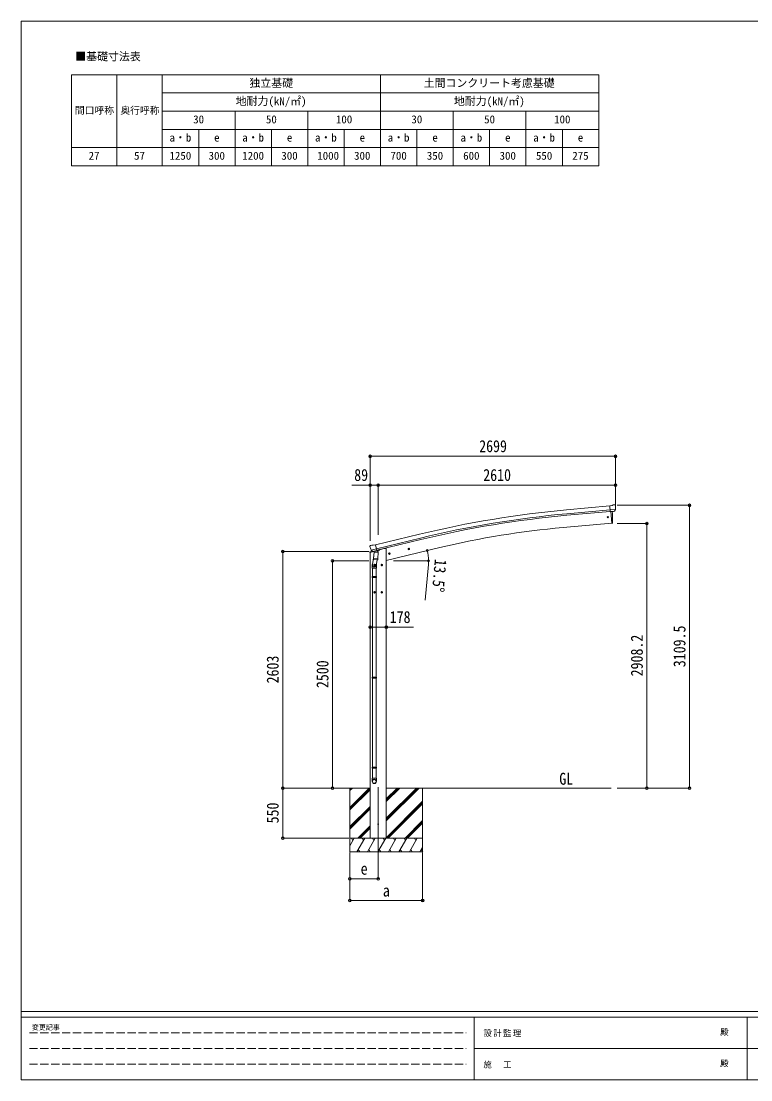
# Model space of a CAD drawing. Units: millimetres at full size, sheet at 1:30. Extents: x -8385 to 8479, y -5853 to 5787.
# Drawn here: x -8385 to -360, y -5853 to 5787 of the extents above; entities that cross this region are included whole.
import ezdxf
from ezdxf.enums import TextEntityAlignment as Align

# ---------------------------------------------------------------- set-up
doc = ezdxf.new("R2010")
doc.units = ezdxf.units.MM
doc.header["$LTSCALE"] = 30
doc.header["$PDMODE"] = 32
doc.header["$PDSIZE"] = 30
doc.linetypes.add('DASHED3', pattern=[4, 3, -1])
for name, color, linetype, lineweight in [('0-0_0', 7, 'Continuous', 9), ('0-1_本体', 4, 'Continuous', 9), ('0-2_部品', 7, 'Continuous', 9), ('0-8_PARTS2', 2, 'Continuous', 9), ('0-A_寸法', 6, 'Continuous', 9), ('0-F_PARTS1', 7, 'Continuous', 18), ('F-0_240', 7, 'Continuous', 9)]:
    doc.layers.add(name, color=color, linetype=linetype, lineweight=lineweight)
doc.styles.add('ＭＳ ゴシック', font='')
doc.styles.get('ＭＳ ゴシック').set_extended_font_data('MS Gothic')

msp = doc.modelspace()

# ---------------------------------------------------------------- linework, layer by layer
at = {"layer": '0-0_0', "color": 6}
for p, q in [((-1034.08, -2645.47), (-1034.08, 464.03)), ((-1503.09, 262.73), (-1503.09, -2645.47))]:
    msp.add_line(p, q, dxfattribs=at)
at = {"layer": '0-0_0'}
for p, q in [((-5143.76, -2645.47), (-4547.42, -2645.47)), ((-4769.67, -2645.47), (-4769.67, -3345.47)), ((-4769.67, -2856.7), (-4558.44, -2645.47)), ((-4769.67, -2672.85), (-4742.29, -2645.47)), ((-4769.67, -2658.71), (-4756.44, -2645.47)), ((-4769.67, -2870.84), (-4547.42, -2648.59)), ((-4769.67, -2884.98), (-4547.42, -2662.74)), ((-4369.42, -2645.47), (-1897.19, -2645.47)), ((-4369.42, -3005.23), (-4009.66, -2645.47)), ((-4369.42, -2976.95), (-4037.94, -2645.47)), ((-4369.42, -2991.09), (-4023.8, -2645.47)), ((-4369.42, -2793.1), (-4221.79, -2645.47)), ((-4369.42, -2778.96), (-4235.94, -2645.47)), ((-4369.42, -2764.82), (-4250.08, -2645.47)), ((-3969.67, -2645.47), (-3969.67, -3345.47)), ((-4375.82, -3195.47), (-3969.67, -2789.33)), ((-4769.67, -3068.83), (-4547.42, -2846.58)), ((-4769.67, -3082.97), (-4547.42, -2860.73)), ((-4769.67, -3097.12), (-4547.42, -2874.87)), ((-4361.67, -3195.47), (-3969.67, -2803.48)), ((-4347.53, -3195.47), (-3969.67, -2817.62)), ((-4163.68, -3195.47), (-3969.67, -3001.46)), ((-4149.54, -3195.47), (-3969.67, -3015.61)), ((-4684.18, -3195.47), (-4547.42, -3058.71)), ((-4670.04, -3195.47), (-4547.42, -3072.86)), ((-4655.9, -3195.47), (-4547.42, -3087)), ((-4135.4, -3195.47), (-3969.67, -3029.75)), ((-3969.67, -3195.47), (-4769.67, -3195.47)), ((-4769.67, -3279.3), (-4721.27, -3195.47)), ((-4736.28, -3221.45), (-4751.28, -3195.47)), ((-4692.41, -3345.47), (-4605.81, -3195.47)), ((-4620.81, -3221.45), (-4635.81, -3195.47)), ((-4576.94, -3345.47), (-4490.34, -3195.47)), ((-4505.34, -3221.45), (-4520.34, -3195.47)), ((-4461.47, -3345.47), (-4374.87, -3195.47)), ((-4389.87, -3221.45), (-4404.87, -3195.47)), ((-4346, -3345.47), (-4259.4, -3195.47)), ((-4274.4, -3221.45), (-4289.4, -3195.47)), ((-4230.53, -3345.47), (-4143.93, -3195.47)), ((-4173.93, -3195.47), (-4158.93, -3221.45)), ((-4115.06, -3345.47), (-4028.45, -3195.47)), ((-4043.46, -3221.45), (-4058.46, -3195.47)), ((-4769.67, -3345.47), (-3969.67, -3345.47)), ((-4677.41, -3319.49), (-4662.41, -3345.47)), ((-4561.94, -3319.49), (-4546.94, -3345.47)), ((-4446.47, -3319.49), (-4431.47, -3345.47)), ((-4331, -3319.49), (-4316, -3345.47)), ((-4215.53, -3319.49), (-4200.53, -3345.47)), ((-4100.06, -3319.49), (-4085.06, -3345.47)), ((-3999.59, -3345.47), (-3969.67, -3293.66)), ((-3984.59, -3319.49), (-3969.59, -3345.47))]:
    msp.add_line(p, q, dxfattribs=at)
at = {"layer": '0-1_本体'}
for p, q in [((-1911.12, 457.23), (-2388.63, 414.03)), ((-1907.35, 414.23), (-2384.74, 371.04)), ((-1905.89, 397.46), (-2383.22, 354.27)), ((-1898.65, 395.07), (-1887.4, 266.47)), ((-1887.4, 266.47), (-2425.34, 219.4)), ((-4487.95, 28.41), (-4005.08, 145.9)), ((-4477.88, -13.56), (-3994.87, 103.91)), ((-4473.95, -29.93), (-3990.89, 87.55)), ((-4547.42, -3191.74), (-4547.42, -55.18)), ((-4445.43, -24.22), (-4393.42, -11.74)), ((-4369.42, -11.74), (-4393.42, -11.74)), ((-4369.42, -11.74), (-4369.42, -3191.74)), ((-3781.34, -0.55), (-4369.4, -141.73))]:
    msp.add_line(p, q, dxfattribs=at)
at = {"layer": '0-1_本体', "color": 6}
msp.add_line((-4369.42, -875.65), (-4547.42, -875.65), dxfattribs=at)
at = {"layer": '0-1_本体'}
for centre, radius, start, end in [((-1392.5, -10595.98), 11054.98, 95.16866, 103.66973), ((-1392.5, -10595.98), 11011.82, 95.16974, 103.66973), ((-1392.5, -10595.98), 10994.98, 95.16974, 103.66973), ((-1626.33, -8996.25), 9250.23, 94.95525, 103.47191)]:
    msp.add_arc(centre, radius, start, end, dxfattribs=at)
at = {"layer": '0-2_部品'}
for p, q in [((-1884.71, 461.44), (-1873, 468.21)), ((-1858.09, 469.8), (-1871.76, 468.6)), ((-1848.96, 464.04), (-1854.44, 468.65)), ((-1884.71, 461.44), (-1911.28, 459.12)), ((-1905.62, 394.46), (-1911.28, 459.12)), ((-1848.42, 419.16), (-1907.33, 414)), ((-1895.66, 395.33), (-1905.62, 394.46)), ((-1887.6, 268.74), (-1898.65, 395.07)), ((-1862.06, 398.27), (-1869.76, 397.6)), ((-1859.67, 399.67), (-1848.73, 418.61)), ((-1847.89, 462), (-1847.78, 460.66)), ((-1887.36, 265.97), (-1887.6, 268.74)), ((-1884.75, 266.36), (-1887.36, 265.97)), ((-4549.41, 12.83), (-4549.14, 11.68)), ((-4545.19, 21.41), (-4549.05, 15.11)), ((-4542.1, 23.66), (-4528.92, 26.82)), ((-4514.36, 24.15), (-4527.62, 26.85)), ((-4514.36, 24.15), (-4488.43, 30.37)), ((-4549.99, -55.79), (-4506.96, -45.46)), ((-4549.99, -48.9), (-4549.99, -55.79)), ((-4521.53, -39.71), (-4547.69, -45.99)), ((-4535.36, -27.47), (-4477.85, -13.67)), ((-4518.51, -42.38), (-4534.88, -27.89)), ((-4506.91, -91.9), (-4522.83, -188.07)), ((-4515.8, -42.95), (-4508.28, -41.15)), ((-4514.96, -42.84), (-4513.43, -42.48)), ((-4513.43, -42.48), (-4476.73, -33.66)), ((-4511.59, -42.7), (-4511.65, -43.45)), ((-4510.89, -44.49), (-4485.07, -50.92)), ((-4503.97, -49.83), (-4508.65, -116.67)), ((-4458.28, -53.03), (-4503.97, -49.83)), ((-4502.2, -46.65), (-4502.43, -49.94)), ((-4482.68, -35.49), (-4483.7, -50.1)), ((-4476.73, -33.66), (-4475.2, -33.3)), ((-4473.64, -31.19), (-4472.7, -31.26)), ((-4472.7, -31.26), (-4459.39, -46.58)), ((-4468.4, -36.21), (-4449.27, -31.61)), ((-4462.96, -119.86), (-4458.28, -53.03)), ((-4459.39, -46.58), (-4459.83, -52.92)), ((-4445.43, -23), (-4445.43, -26.75)), ((-4345.85, -69.33), (-4326.4, -64.66)), ((-4341.29, -61.55), (-4343.43, -68.75)), ((-4334, -59.8), (-4341.29, -61.55)), ((-4333.79, -76.72), (-4338.46, -57.27)), ((-4328.83, -65.25), (-4334, -59.8)), ((-4330.96, -72.44), (-4328.83, -65.25)), ((-4131.92, -17.97), (-4112.47, -13.3)), ((-4127.36, -10.19), (-4129.49, -17.39)), ((-4120.06, -8.44), (-4127.36, -10.19)), ((-4119.86, -25.36), (-4124.53, -5.91)), ((-4114.9, -13.88), (-4120.06, -8.44)), ((-4117.03, -21.08), (-4114.9, -13.88)), ((-4524.98, -225.23), (-4524.98, -190.88)), ((-4478.98, -225.23), (-4524.98, -225.23)), ((-4522.98, -225.23), (-4522.98, -319.23)), ((-4509.5, -129.14), (-4508.63, -116.67)), ((-4509.11, -130.49), (-4509.11, -130.49)), ((-4462.96, -119.86), (-4508.65, -116.67)), ((-4488.42, -191.98), (-4508.42, -191.98)), ((-4507.66, -131.27), (-4465.96, -134.19)), ((-4498.42, -184.47), (-4504.92, -188.22)), ((-4504.92, -188.22), (-4504.92, -195.73)), ((-4504.92, -195.73), (-4498.42, -199.48)), ((-4498.42, -201.98), (-4498.42, -181.98)), ((-4491.92, -188.22), (-4498.42, -184.47)), ((-4471.39, -133.81), (-4482.12, -197.4)), ((-4480.98, -225.23), (-4480.98, -319.23)), ((-4478.98, -190.58), (-4478.98, -225.23)), ((-4462.97, -119.86), (-4463.86, -132.56)), ((-4408.42, -191.98), (-4428.42, -191.98)), ((-4418.42, -184.47), (-4424.92, -188.22)), ((-4424.92, -188.22), (-4424.92, -195.73)), ((-4424.92, -195.73), (-4418.42, -199.48)), ((-4418.42, -201.98), (-4418.42, -181.98)), ((-4411.92, -188.22), (-4418.42, -184.47)), ((-4524.98, -321.23), (-4523.98, -319.23)), ((-4478.98, -321.23), (-4524.98, -321.23)), ((-4478.98, -329.23), (-4524.98, -329.23)), ((-4479.98, -319.23), (-4523.98, -319.23)), ((-4479.98, -331.23), (-4523.98, -331.23)), ((-4522.98, -331.23), (-4522.98, -1425.42)), ((-4480.98, -331.23), (-4480.98, -1425.42)), ((-4478.98, -321.23), (-4479.98, -319.23)), ((-4478.98, -329.23), (-4479.98, -331.23)), ((-4478.98, -321.23), (-4478.98, -329.23)), ((-4488.42, -491.98), (-4508.42, -491.98)), ((-4498.42, -484.47), (-4504.92, -488.22)), ((-4504.92, -488.22), (-4504.92, -495.73)), ((-4504.92, -495.73), (-4498.42, -499.48)), ((-4498.42, -501.98), (-4498.42, -481.98)), ((-4491.92, -488.22), (-4498.42, -484.47)), ((-4408.42, -491.98), (-4428.42, -491.98)), ((-4418.42, -484.47), (-4424.92, -488.22)), ((-4424.92, -488.22), (-4424.92, -495.73)), ((-4424.92, -495.73), (-4418.42, -499.48)), ((-4418.42, -501.98), (-4418.42, -481.98)), ((-4411.92, -488.22), (-4418.42, -484.47)), ((-4524.98, -1427.42), (-4523.98, -1425.42)), ((-4478.98, -1427.42), (-4524.98, -1427.42)), ((-4478.98, -1435.42), (-4524.98, -1435.42)), ((-4479.98, -1425.42), (-4523.98, -1425.42)), ((-4479.98, -1437.42), (-4523.98, -1437.42)), ((-4522.98, -1437.42), (-4522.98, -2415.61)), ((-4480.98, -1437.42), (-4480.98, -2415.61)), ((-4478.98, -1427.42), (-4479.98, -1425.42)), ((-4478.98, -1435.42), (-4479.98, -1437.42)), ((-4478.98, -1427.42), (-4478.98, -1435.42)), ((-4524.98, -2417.61), (-4523.98, -2415.61)), ((-4478.98, -2417.61), (-4524.98, -2417.61)), ((-4478.98, -2425.61), (-4524.98, -2425.61)), ((-4479.98, -2415.61), (-4523.98, -2415.61)), ((-4479.98, -2427.61), (-4523.98, -2427.61)), ((-4522.98, -2427.61), (-4522.98, -2537.61)), ((-4480.98, -2427.61), (-4480.98, -2537.61)), ((-4478.98, -2417.61), (-4479.98, -2415.61)), ((-4478.98, -2425.61), (-4479.98, -2427.61)), ((-4478.98, -2417.61), (-4478.98, -2425.61)), ((-4524.98, -2571.75), (-4524.98, -2537.61)), ((-4478.98, -2537.61), (-4524.98, -2537.61)), ((-4478.98, -2571.75), (-4478.98, -2537.61))]:
    msp.add_line(p, q, dxfattribs=at)
for points in [[(-1895.66, 395.33), (-1895.39, 395.26), (-1870.02, 397.48), (-1869.76, 397.6)], [(-1882.2, 269.19), (-1881.36, 294.82), (-1881.17, 321.32), (-1881.64, 347.8), (-1882.78, 374.28), (-1884.28, 396.23)], [(-1848.34, 419.79), (-1848.63, 418.8), (-1848.73, 418.61)], [(-4483, -35.08), (-4473.27, -32.74), (-4488.43, 30.37)], [(-4535.63, -26.9), (-4535.04, -27.74), (-4534.88, -27.89)], [(-4483, -35.08), (-4483.23, -35.23), (-4508, -41.17), (-4508.28, -41.15)], [(-4343.43, -68.75), (-4338.26, -74.19), (-4330.96, -72.44)], [(-4129.49, -17.39), (-4124.33, -22.83), (-4117.03, -21.08)], [(-4498.42, -199.48), (-4491.92, -195.73), (-4491.92, -188.22)], [(-4418.42, -199.48), (-4411.92, -195.73), (-4411.92, -188.22)], [(-4524.98, -321.23), (-4524.98, -329.23), (-4523.98, -331.23)], [(-4498.42, -499.48), (-4491.92, -495.73), (-4491.92, -488.22)], [(-4418.42, -499.48), (-4411.92, -495.73), (-4411.92, -488.22)], [(-4524.98, -1427.42), (-4524.98, -1435.42), (-4523.98, -1437.42)], [(-4524.98, -2417.61), (-4524.98, -2425.61), (-4523.98, -2427.61)]]:
    msp.add_lwpolyline(points, dxfattribs=at)
for centre, radius in [((-1933.43, 333.61), 6.5), ((-4336.13, -67), 8.5), ((-4336.13, -67), 7.7), ((-4336.13, -67), 6.5), ((-4122.19, -15.64), 8.5), ((-4122.19, -15.64), 7.7), ((-4122.19, -15.64), 6.5), ((-4498.42, -191.98), 8.5), ((-4498.42, -191.98), 7.7), ((-4498.42, -191.98), 6.5), ((-4418.42, -191.98), 8.5), ((-4418.42, -191.98), 7.7), ((-4418.42, -191.98), 6.5), ((-4498.42, -491.98), 8.5), ((-4498.42, -491.98), 7.7), ((-4498.42, -491.98), 6.5), ((-4418.42, -491.98), 8.5), ((-4418.42, -491.98), 7.7), ((-4418.42, -491.98), 6.5), ((-4458.42, -3041.74), 4.5)]:
    msp.add_circle(centre, radius, dxfattribs=at)
for centre, radius, start, end in [((-1871.5, 465.61), 3, 95, 120), ((-1857.66, 464.81), 5, 50.00648, 94.99352), ((-2049.4, 443.02), 202.4, 353.4085, 5), ((-1885.19, 269.33), 3, 278.50322, 357.46219), ((-4352.33, 58.93), 202.4, 193.5, 205.09125), ((-4540.93, 18.8), 5, 103.5, 148.5), ((-4528.21, 23.91), 3, 78.5, 103.5), ((-4546.99, -48.9), 3, 103.5, 180), ((-4515.08, -42.36), 0.5, 248.23754, 283.5), ((-4512.09, -42.67), 0.5, 356, 103.5), ((-4510.65, -43.52), 1, 176, 256), ((-4484.72, -49.95), 1.03, 250.03897, 351.96569), ((-4482.08, -35.57), 0.604, 100.59842, 172.20595), ((-4475.31, -32.81), 0.5, 283.5, 318.76246), ((-4450.43, -26.75), 5, 283.5, 0), ((-4494.98, -190.88), 30, 177.45142, 180), ((-4507.56, -129.31), 1.95, 175.04017, 217.47766), ((-4507.52, -129.28), 2, 217.40962, 266), ((-4465.82, -132.19), 2, 266, 349.46843)]:
    msp.add_arc(centre, radius, start, end, dxfattribs=at)
for centre, major_axis, ratio, start_param, end_param in [((-1843.57, 466.05), (-15.35, 3.44), 0.101033, 5.97514262, 5.97537366), ((-1862.32, 401.26), (1.62, -2.54), 0.997631, 5.80419048, 5.89294842), ((-1862.39, 401.37), (-3.5, 2.17), 0.650902, 2.11455212, 2.18736272), ((-1862.27, 401.18), (1.62, -2.54), 0.997631, 5.96575902, 6.76218013), ((-1850.89, 461.75), (2.71, -1.31), 0.997474, 0.53665673, 1.32256522), ((-4546.49, 13.55), (-1.57, -2.57), 0.99628, 4.71238898, 5.49965061), ((-4516.52, -40.13), (-0.73, -2.92), 0.997631, 5.80419048, 6.60061159), ((-4516.46, -39.9), (2.63, 3.16), 0.650902, 4.09582259, 4.16863319), ((-4516.49, -40.03), (-0.73, -2.92), 0.997631, 0.39023689, 0.47899483), ((-4501.98, -190.58), (23, 0), 0.996195, 2.55602575, 6.56630284), ((-4501.98, -190.58), (21, 0), 0.996195, 2.93491471, 5.95123941), ((-4501.98, -2570.01), (-23, 0), 0.996195, 3.14159265, 6.28318531), ((-4501.98, -2571.75), (-23, 0), 0.996195, 3.14159265, 6.28318531), ((-4501.98, -2571.75), (0, -23.43), 0.981806, 4.71238898, 7.85398163)]:
    msp.add_ellipse(centre, major_axis=major_axis, ratio=ratio, start_param=start_param, end_param=end_param, dxfattribs=at)
msp.add_ellipse((-4501.98, -2571.75), major_axis=(21, 0), ratio=0.996195, dxfattribs=at)
at = {"layer": '0-8_PARTS2'}
msp.add_line((-4458.42, -2636.26), (-4458.42, -3395.47), dxfattribs=at)
at = {"layer": '0-A_寸法'}
for p, q in [((-4547.42, 1002.89), (-1848.42, 1002.89)), ((-1848.42, 1002.89), (-1848.42, 686.27)), ((-4547.42, 686.27), (-4547.42, 74.04)), ((-4547.42, 686.27), (-4458.42, 686.27)), ((-4458.42, 686.27), (-4458.42, 138.41)), ((-4458.42, 686.27), (-1848.42, 686.27)), ((-1848.42, 686.27), (-1848.42, 457.26)), ((-1034.08, 464.03), (-1831.92, 464.03)), ((-1503.09, 262.73), (-1831.92, 262.73)), ((-5508, -42.47), (-4562.92, -42.47)), ((-5508, -2645.47), (-5508, -42.47)), ((-4960.03, -145.47), (-4562.92, -145.47)), ((-4960.03, -2645.47), (-4960.03, -145.47)), ((-4290.92, -145.47), (-3904.07, -145.47)), ((-3906.92, -187.93), (-3941.29, -580.43)), ((-4369.42, -875.65), (-4069.42, -875.65)), ((-5508, -2645.47), (-4779.89, -2645.47)), ((-5508, -3195.47), (-5508, -2645.47)), ((-1503.09, -2645.47), (-1831.92, -2645.47)), ((-1034.08, -2645.47), (-1503.09, -2645.47)), ((-5508, -3195.47), (-4779.89, -3195.47)), ((-4769.67, -3881.84), (-4769.67, -3352.89)), ((-4769.67, -3641.86), (-4769.67, -3352.89)), ((-4458.42, -3641.86), (-4458.42, -3352.89)), ((-3969.67, -3881.84), (-3969.67, -3352.89)), ((-4458.42, -3641.86), (-4769.67, -3641.86)), ((-4769.67, -3881.84), (-3969.67, -3881.84))]:
    msp.add_line(p, q, dxfattribs=at)
msp.add_lwpolyline([(-4547.42, 1002.89), (-4547.42, 686.27), (-4747.42, 686.27)], dxfattribs=at)
for centre in [(-3918.52, -31.82), (-3905.07, -145.47)]:
    msp.add_circle(centre, 10.62, dxfattribs=at)
for start, end in [(0, 13.5), (354.99678, 0)]:
    msp.add_arc((-4391.92, -145.47), 486.86, start, end, dxfattribs=at)
for p in [(-4547.42, 1002.89), (-1848.42, 1002.89), (-4547.42, 686.27), (-4458.42, 686.27), (-1848.42, 686.27), (-1034.08, 464.03), (-1503.09, 262.73), (-5508, -42.47), (-4960.03, -145.47), (-4547.42, -875.65), (-4369.42, -875.65), (-5508, -2645.47), (-4960.03, -2645.47), (-1503.09, -2645.47), (-1034.08, -2645.47), (-5508, -3195.47), (-4769.67, -3641.86), (-4458.42, -3641.86), (-4769.67, -3881.84), (-3969.67, -3881.84)]:
    msp.add_point(p, dxfattribs=at)
at = {"layer": '0-F_PARTS1'}
for p, q in [((-7833.23, 5197.73), (-2033.23, 5197.73)), ((-7833.23, 5197.73), (-7833.23, 4197.73)), ((-7333.23, 5197.73), (-7333.23, 4197.73)), ((-4433.23, 5197.73), (-4433.23, 4197.73)), ((-6833.23, 4997.73), (-2033.23, 4997.73)), ((-6833.23, 4797.73), (-2033.23, 4797.73)), ((-3633.23, 4797.73), (-3633.23, 4197.73)), ((-6833.23, 4597.73), (-2033.23, 4597.73)), ((-3233.23, 4597.73), (-3233.23, 4197.73)), ((-2433.23, 4597.73), (-2433.23, 4197.73))]:
    msp.add_line(p, q, dxfattribs=at)
for points in [[(-6833.23, 5197.73), (-6833.23, 4997.73), (-6833.23, 4397.73), (-6833.23, 4197.73)], [(-2033.23, 5197.73), (-2033.23, 4597.73), (-2033.23, 4197.73)], [(-6033.23, 4797.73), (-6033.23, 4597.73), (-6033.23, 4197.73)], [(-5233.23, 4797.73), (-5233.23, 4597.73), (-5233.23, 4197.73)], [(-2833.23, 4797.73), (-2833.23, 4397.73), (-2833.23, 4197.73)], [(-6433.23, 4597.73), (-6433.23, 4397.73), (-6433.23, 4197.73)], [(-5633.23, 4597.73), (-5633.23, 4397.73), (-5633.23, 4197.73)], [(-4833.23, 4597.73), (-4833.23, 4397.73), (-4833.23, 4197.73)], [(-4033.23, 4597.73), (-4033.23, 4397.73), (-4033.23, 4197.73)], [(-7833.23, 4397.73), (-6833.23, 4397.73), (-2033.23, 4397.73)], [(-7833.23, 4197.73), (-7333.23, 4197.73), (-4433.23, 4197.73), (-2833.23, 4197.73), (-2033.23, 4197.73)]]:
    msp.add_lwpolyline(points, dxfattribs=at)
at = {"layer": 'F-0_240', "color": 5}
for p, q in [((-8385.45, 5787.34), (-8385.45, -5852.66)), ((-8385.45, 5787.34), (8054.55, 5787.34)), ((-8385.45, -5102.66), (8054.55, -5102.66)), ((-8385.45, -5162.66), (5387.79, -5162.66)), ((-3402.21, -5162.66), (-3402.21, -5852.66)), ((-402.21, -5162.66), (-402.21, -5852.66)), ((-3402.21, -5507.66), (2747.79, -5507.66)), ((-8385.45, -5852.66), (8054.55, -5852.66))]:
    msp.add_line(p, q, dxfattribs=at)
at = {"layer": 'F-0_240', "color": 4, "linetype": 'DASHED3'}
for p, q in [((-8295.46, -5335.16), (-3492.21, -5335.16)), ((-8295.46, -5507.66), (-3492.21, -5507.66)), ((-8295.46, -5680.16), (-3492.21, -5680.16))]:
    msp.add_line(p, q, dxfattribs=at)

# ---------------------------------------------------------------- texts
at = {"layer": '0-0_0', "style": 'ＭＳ ゴシック', "width": 0.85}
msp.add_text('GL', height=132, dxfattribs=at).set_placement((-2467.23, -2647.91), align=Align.BOTTOM_LEFT)
at = {"layer": '0-A_寸法', "color": 7, "style": 'ＭＳ ゴシック', "width": 0.85}
for s, p in [('2699', (-3347.92, 1008.89)), ('89', (-4722.42, 692.27)), ('2610', (-3303.42, 692.27)), ('178', (-4331.92, -869.65)), ('e', (-4651.55, -3636.86)), ('a', (-4407.17, -3876.84))]:
    msp.add_text(s, height=132, dxfattribs=at).set_placement(p, align=Align.BOTTOM_LEFT)
for s, rotation, p in [('13.5°', 264.997, (-3874.67, -120.49)), ('3109.5', 90, (-1040.08, -1315.72)), ('2908.2', 90, (-1509.09, -1416.37)), ('2603', 90, (-5514, -1493.97)), ('2500', 90, (-4966.03, -1545.47)), ('550', 90, (-5514, -3032.97))]:
    msp.add_text(s, height=132, rotation=rotation, dxfattribs=at).set_placement(p, align=Align.BOTTOM_LEFT)
at = {"layer": '0-F_PARTS1', "style": 'ＭＳ ゴシック'}
for s, height, p in [('■基礎寸法表', 87.98, (-7790.43, 5328.75)), ('独立基礎', 87.98, (-5874.89, 5037.31)), ('土間コンクリート考慮基礎', 87.98, (-3958.23, 5037.31)), ('地耐力(kN/㎡)', 87.98, (-6025.94, 4837.31)), ('地耐力(kN/㎡)', 87.98, (-3625.94, 4837.31)), ('間口呼称', 76.98, (-7794.89, 4744.81)), ('奥行呼称', 76.98, (-7294.89, 4744.81)), ('30', 87.98, (-6493.64, 4637.31)), ('50', 87.98, (-5693.64, 4637.31)), ('100', 87.98, (-4923.85, 4637.31)), ('30', 87.98, (-4093.64, 4637.31)), ('50', 87.98, (-3293.64, 4637.31)), ('100', 87.98, (-2523.85, 4637.31)), ('a・b', 87.98, (-6754.06, 4437.31)), ('a・b', 87.98, (-5954.06, 4437.31)), ('a・b', 87.98, (-5154.06, 4437.31)), ('a・b', 87.98, (-4354.06, 4437.31)), ('a・b', 87.98, (-3554.06, 4437.31)), ('a・b', 87.98, (-2754.06, 4437.31)), ('e', 87.98, (-6263.44, 4437.31)), ('e', 87.98, (-5463.44, 4437.31)), ('e', 87.98, (-4663.44, 4437.31)), ('e', 87.98, (-3863.44, 4437.31)), ('e', 87.98, (-3063.44, 4437.31)), ('e', 87.98, (-2263.44, 4437.31)), ('27', 87.98, (-7643.64, 4237.31)), ('57', 87.98, (-7143.64, 4237.31)), ('1250', 87.98, (-6754.06, 4237.31)), ('300', 87.98, (-6323.85, 4237.31)), ('1200', 87.98, (-5954.06, 4237.31)), ('300', 87.98, (-5523.85, 4237.31)), ('1000', 87.98, (-5128.85, 4237.31)), ('300', 87.98, (-4723.85, 4237.31)), ('700', 87.98, (-4323.85, 4237.31)), ('350', 87.98, (-3923.85, 4237.31)), ('600', 87.98, (-3523.85, 4237.31)), ('300', 87.98, (-3123.85, 4237.31)), ('550', 87.98, (-2723.85, 4237.31)), ('275', 87.98, (-2323.85, 4237.31))]:
    msp.add_text(s, height=height, dxfattribs=at).set_placement(p, align=Align.BOTTOM_LEFT)
at = {"layer": 'F-0_240', "style": 'ＭＳ ゴシック'}
for s, height, p in [('変更記事', 54.99, (-8268.23, -5320.16)), ('殿', 65.98, (-697.92, -5380.16)), ('殿', 65.98, (-697.92, -5725.16))]:
    msp.add_text(s, height=height, dxfattribs=at).set_placement(p, align=Align.BOTTOM_LEFT)
at = {"layer": 'F-0_240', "char_height": 65.98, "attachment_point": 7, "style": 'ＭＳ ゴシック'}
for s, insert in [('\\T1.17;設計監理', (-3300.89, -5380.16)), ('\\T1.17;施\u3000工', (-3300.89, -5725.16))]:
    msp.add_mtext(s, dxfattribs=dict(at, insert=insert))

doc.saveas('drawing.dxf')
